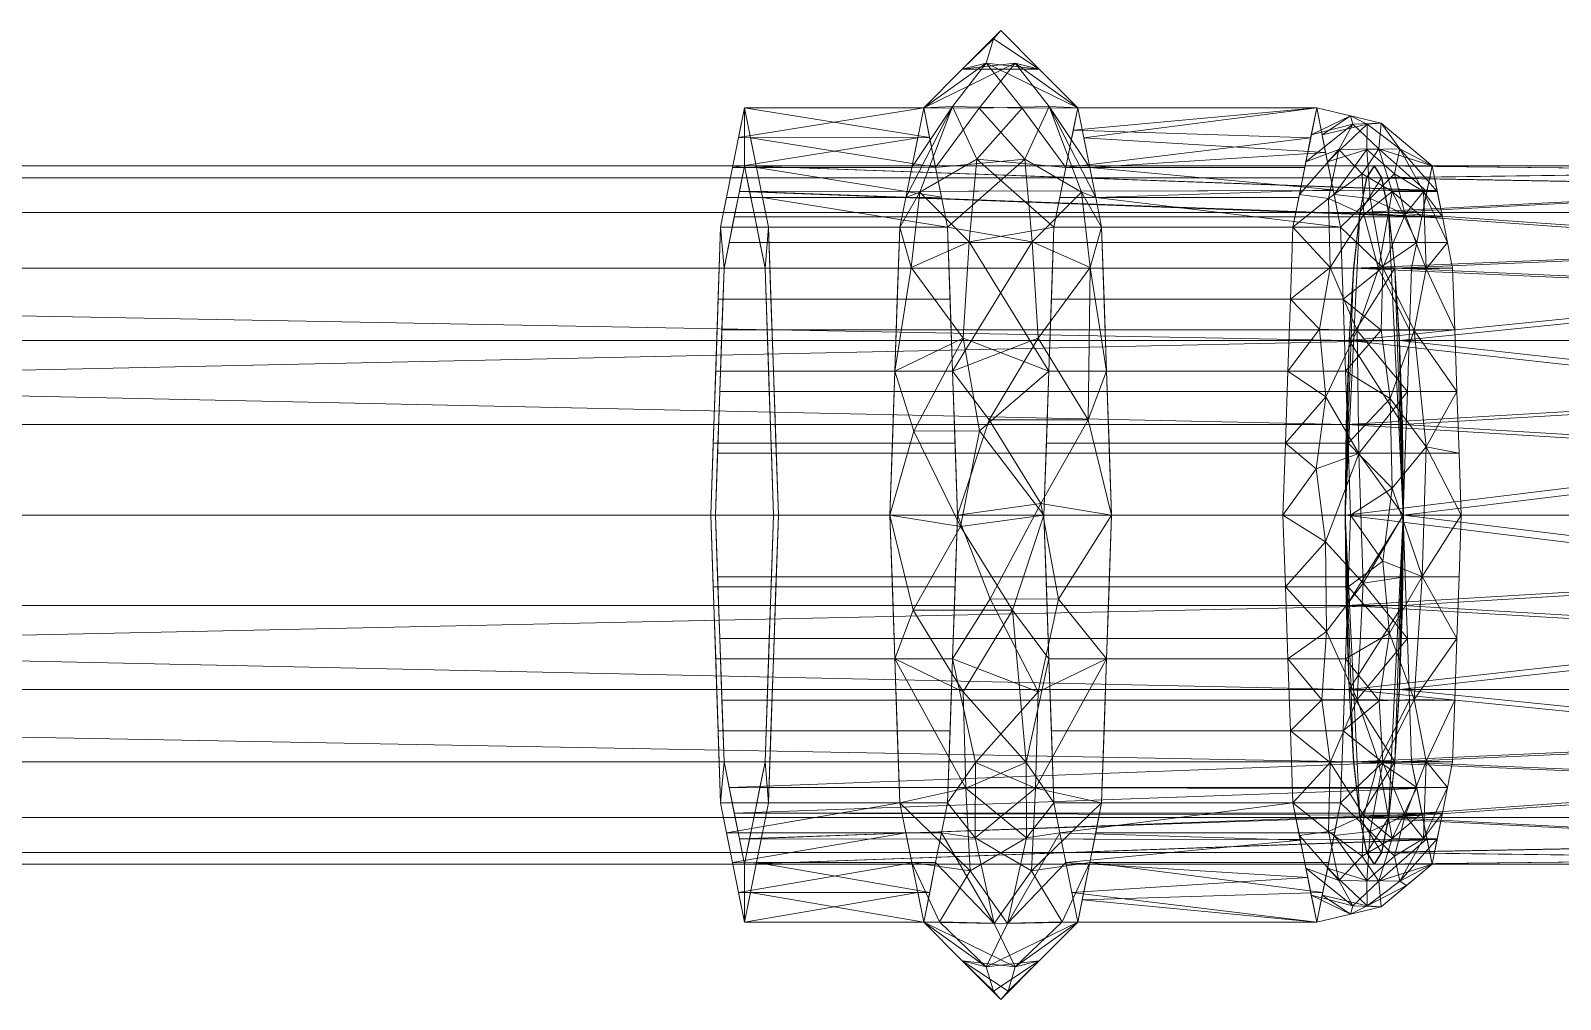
# Model space of a CAD drawing. Header units: inches. Extents: x -3326 to -59, y 8 to 1043.
# Drawn here: x -2520.351 to -2517.471, y 460.161 to 461.985 of the extents above; entities that cross this region are included whole.
import ezdxf

# ---------------------------------------------------------------- set-up
doc = ezdxf.new("R2010")
doc.units = ezdxf.units.IN
doc.header["$MEASUREMENT"] = 0
doc.layers.add('F-SPRN', color=10, linetype='Continuous', lineweight=9)
doc.layers.add('P-PIPE', color=10, linetype='Continuous', lineweight=9)

# ---------------------------------------------------------------- blocks, each defined once
blk = doc.blocks.new('Victaulic-VicPress316-Elbow 90-45deg Style P568_P571 - Standard-1244383-05 - Fourth Level')
at = {"layer": 'P-PIPE'}
blk.add_line((-1.393, 0), (-2.33, 0), dxfattribs=at)
mesh = blk.add_polyface(dxfattribs=at)
corners = [(-2.8905, 0.7665), (-3.036, 0.912), (-3.1815, 0.7665), (-3.1815, 0.542, 0.542), (-3.1815, 0, 0.7665), (-3.1815, -0.542, 0.542), (-3.1815, -0.7665), (-3.036, -0.912), (-2.8905, -0.7665), (-2.8905, -0.542, 0.542), (-2.8905, 0, 0.7665), (-2.8905, 0.542, 0.542), (-3.036, -0.8508, 0.3284), (-3.1815, -0.6542, 0.271), (-3.0423, -0.6699, 0.6186), (-3.036, -0.3329, 0.8491), (-2.8905, -0.6542, 0.271), (-3.036, 0.8508, 0.3284), (-2.8905, 0.6542, 0.271), (-3.0297, 0.6699, 0.6186), (-3.036, 0.3329, 0.8491), (-3.1815, 0.6542, 0.271), (-2.9632, -0.8392), (-3.1087, -0.8392), (-3.036, -0.8966, 0.167), (-3.1143, -0.7661, 0.4512), (-2.9841, -0.7691, 0.4721), (-2.8905, -0.5981, 0.4065), (-2.9354, -0.6078, 0.6247), (-3.0392, -0.5145, 0.753), (-2.8905, -0.271, 0.6542), (-2.9276, -0.4658, 0.7271), (-3.1815, -0.271, 0.6542), (-3.036, -0.0217, 0.9117), (-3.1087, 0.8392), (-2.9632, 0.8392), (-3.036, 0.8966, 0.167), (-2.9577, 0.7661, 0.4512), (-3.0879, 0.7691, 0.4721), (-3.1815, 0.5981, 0.4065), (-3.1366, 0.6078, 0.6247), (-3.0328, 0.5145, 0.753), (-3.1815, 0.271, 0.6542), (-3.1444, 0.4658, 0.7271), (-2.8905, 0.271, 0.6542), (-2.9424, -0.1789, 0.8594), (-3.1296, -0.1789, 0.8594), (-3.1281, 0.1578, 0.8648), (-3.0014, 0.1586, 0.8939)]
mesh.append_faces([[corners[k] for k in face] for face in [(10, 45, 30), (3, 40, 39), (23, 12, 6), (16, 26, 8), (27, 26, 16), (35, 17, 0), (21, 38, 2), (39, 38, 21), (32, 46, 4), (44, 48, 10)]], dxfattribs={"vtx0": -1, "vtx1": -1})
mesh.append_faces([[corners[k] for k in face] for face in [(20, 42, 47), (14, 25, 26), (31, 45, 15), (26, 25, 12), (29, 28, 31), (26, 28, 14), (15, 32, 29), (38, 40, 19), (8, 26, 12), (37, 38, 19), (47, 33, 48), (38, 37, 17), (41, 40, 43), (2, 38, 17), (12, 24, 22), (24, 12, 23), (12, 25, 6), (25, 14, 13), (27, 28, 26), (14, 28, 29), (14, 29, 5), (46, 15, 45), (29, 31, 15), (9, 31, 28), (46, 45, 33), (33, 4, 46), (17, 36, 34), (36, 17, 35), (17, 37, 0), (37, 19, 18), (40, 38, 39), (19, 40, 41), (42, 20, 43), (41, 11, 19), (10, 48, 33), (41, 43, 20), (3, 43, 40), (20, 44, 41), (33, 45, 10), (30, 45, 31), (46, 32, 15), (20, 47, 48), (33, 47, 4), (48, 44, 20)]], dxfattribs={"vtx0": -1, "vtx1": -1, "vtx2": -1})
mesh.append_faces([[corners[k] for k in face] for face in [(24, 7, 22), (29, 32, 5), (14, 5, 13), (25, 13, 6), (37, 18, 0), (41, 44, 11), (24, 23, 7), (31, 9, 30), (47, 42, 4), (36, 35, 1), (43, 3, 42)]], dxfattribs={"vtx0": -1, "vtx2": -1})
mesh.append_faces([[corners[k] for k in face] for face in [(22, 8, 12), (34, 2, 17), (1, 34, 36), (11, 18, 19), (27, 9, 28)]], dxfattribs={"vtx1": -1, "vtx2": -1})
mesh = blk.add_polyface(dxfattribs=at)
corners = [(-2.8905, -0.7665), (-3.036, -0.912), (-3.1815, -0.7665), (-3.1815, -0.542, -0.542), (-3.1815, 0, -0.7665), (-3.1815, 0.542, -0.542), (-3.1815, 0.7665), (-3.036, 0.912), (-2.8905, 0.7665), (-2.8905, 0.542, -0.542), (-2.8905, 0, -0.7665), (-2.8905, -0.542, -0.542), (-3.036, 0.8508, -0.3284), (-3.1815, 0.6542, -0.271), (-3.0423, 0.6699, -0.6186), (-3.036, 0.3329, -0.8491), (-2.8905, 0.6542, -0.271), (-3.036, -0.8508, -0.3284), (-2.8905, -0.6542, -0.271), (-3.0297, -0.6699, -0.6186), (-3.036, -0.3329, -0.8491), (-3.1815, -0.6542, -0.271), (-2.9632, 0.8392), (-3.1087, 0.8392), (-3.1143, 0.7661, -0.4512), (-2.9841, 0.7691, -0.4721), (-2.8905, 0.5981, -0.4065), (-2.9354, 0.6078, -0.6247), (-3.0392, 0.5145, -0.753), (-2.8905, 0.271, -0.6542), (-2.9276, 0.4658, -0.7271), (-3.1815, 0.271, -0.6542), (-3.036, 0.0217, -0.9117), (-3.1087, -0.8392), (-2.9632, -0.8392), (-3.036, -0.8966, -0.167), (-2.9577, -0.7661, -0.4512), (-3.0879, -0.7691, -0.4721), (-3.1815, -0.5981, -0.4065), (-3.1366, -0.6078, -0.6247), (-3.0328, -0.5145, -0.753), (-3.1815, -0.271, -0.6542), (-3.1444, -0.4658, -0.7271), (-2.8905, -0.271, -0.6542), (-2.9424, 0.1789, -0.8594), (-3.1296, 0.1789, -0.8594), (-3.1281, -0.1578, -0.8648), (-3.0014, -0.1586, -0.8939)]
mesh.append_faces([[corners[k] for k in face] for face in [(10, 44, 29), (1, 35, 34), (23, 12, 6), (16, 25, 8), (26, 25, 16), (21, 37, 2), (38, 37, 21), (31, 45, 4), (43, 47, 10)]], dxfattribs={"vtx0": -1, "vtx1": -1})
mesh.append_faces([[corners[k] for k in face] for face in [(47, 32, 10), (13, 24, 14), (30, 44, 15), (25, 24, 12), (25, 27, 14), (15, 31, 28), (20, 42, 41), (18, 36, 19), (8, 25, 12), (46, 32, 47), (37, 39, 19), (28, 27, 30), (37, 36, 17), (40, 39, 42), (14, 24, 25), (2, 37, 17), (12, 23, 22), (12, 24, 6), (26, 27, 25), (14, 27, 28), (14, 28, 5), (45, 15, 44), (28, 30, 15), (9, 30, 27), (45, 44, 32), (32, 4, 45), (17, 34, 35), (35, 33, 17), (19, 36, 37), (17, 36, 0), (38, 39, 37), (19, 39, 40), (19, 40, 11), (20, 41, 46), (40, 42, 20), (3, 42, 39), (20, 43, 40), (32, 44, 10), (29, 44, 30), (45, 31, 15), (20, 46, 47), (32, 46, 4), (47, 43, 20)]], dxfattribs={"vtx0": -1, "vtx1": -1, "vtx2": -1})
mesh.append_faces([[corners[k] for k in face] for face in [(36, 18, 0), (24, 13, 6), (28, 31, 5), (19, 11, 18), (14, 5, 13), (40, 43, 11), (30, 9, 29), (46, 41, 4), (42, 3, 41)]], dxfattribs={"vtx0": -1, "vtx2": -1})
mesh.append_faces([[corners[k] for k in face] for face in [(22, 8, 12), (33, 2, 17), (26, 9, 27), (0, 34, 17), (1, 33, 35), (38, 3, 39)]], dxfattribs={"vtx1": -1, "vtx2": -1})
mesh.append_faces([[corners[k] for k in face] for face in [(23, 7, 22)]], dxfattribs={"vtx2": -1})
mesh = blk.add_polyface(dxfattribs=at)
corners = [(-3.1815, 0.7665), (-3.52, 0.7665), (-3.52, 0.542, 0.542), (-3.52, 0, 0.7665), (-3.52, -0.542, 0.542), (-3.52, -0.7665), (-3.1815, -0.7665), (-3.1815, -0.542, 0.542), (-3.1815, 0, 0.7665), (-3.1815, 0.542, 0.542), (-3.1815, -0.6548, 0.2698), (-3.52, -0.6542, 0.271), (-3.52, -0.5981, 0.4065), (-3.1815, -0.271, 0.6542), (-3.52, -0.271, 0.6542), (-3.52, -0.1355, 0.7104), (-3.1815, 0.6542, 0.271), (-3.52, 0.6542, 0.271), (-3.52, 0.7106, 0.1349), (-3.52, 0.271, 0.6542), (-3.1815, 0.271, 0.6542), (-3.1815, 0.1355, 0.7104), (-3.52, -0.7104, 0.1355), (-3.1815, -0.7106, 0.1349), (-3.1815, -0.5984, 0.4059), (-3.1815, -0.4065, 0.5981), (-3.52, -0.4065, 0.5981), (-3.1815, -0.1355, 0.7104), (-3.1815, 0.5981, 0.4065), (-3.52, 0.5981, 0.4065), (-3.1815, 0.7104, 0.1355), (-3.52, 0.4065, 0.5981), (-3.1815, 0.4065, 0.5981), (-3.52, 0.1355, 0.7104)]
mesh.append_faces([[corners[k] for k in face] for face in [(7, 4, 12), (15, 27, 8, 3), (11, 10, 24), (25, 26, 4, 7), (21, 33, 3, 8), (16, 17, 29, 28), (28, 29, 2, 9), (31, 32, 9, 2), (14, 13, 27, 15), (17, 16, 30), (13, 14, 26, 25), (19, 20, 32, 31), (20, 19, 33, 21), (23, 22, 5)]], dxfattribs={"vtx0": -1, "vtx2": -1})
mesh.append_faces([[corners[k] for k in face] for face in [(6, 23, 5)]], dxfattribs={"vtx1": -1})
mesh.append_faces([[corners[k] for k in face] for face in [(23, 10, 22), (24, 7, 12), (30, 0, 18), (11, 22, 10), (12, 11, 24), (18, 17, 30)]], dxfattribs={"vtx1": -1, "vtx2": -1})
mesh.append_faces([[corners[k] for k in face] for face in [(0, 1, 18)]], dxfattribs={"vtx2": -1})
mesh = blk.add_polyface(dxfattribs=at)
corners = [(-3.1815, -0.7665), (-3.52, -0.7665), (-3.52, -0.542, -0.542), (-3.52, 0, -0.7665), (-3.52, 0.542, -0.542), (-3.52, 0.7665), (-3.1815, 0.7665), (-3.1815, 0.542, -0.542), (-3.1815, 0, -0.7665), (-3.1815, -0.542, -0.542), (-3.1815, 0.6548, -0.2698), (-3.52, 0.6542, -0.271), (-3.52, 0.5981, -0.4065), (-3.1815, 0.271, -0.6542), (-3.52, 0.271, -0.6542), (-3.52, 0.1355, -0.7104), (-3.1815, -0.6542, -0.271), (-3.52, -0.6542, -0.271), (-3.52, -0.7106, -0.1349), (-3.52, -0.271, -0.6542), (-3.1815, -0.271, -0.6542), (-3.1815, -0.1355, -0.7104), (-3.52, 0.7104, -0.1355), (-3.1815, 0.7106, -0.1349), (-3.1815, 0.5984, -0.4059), (-3.1815, 0.4065, -0.5981), (-3.52, 0.4065, -0.5981), (-3.1815, 0.1355, -0.7104), (-3.1815, -0.5981, -0.4065), (-3.52, -0.5981, -0.4065), (-3.1815, -0.7104, -0.1355), (-3.52, -0.4065, -0.5981), (-3.1815, -0.4065, -0.5981), (-3.52, -0.1355, -0.7104)]
mesh.append_faces([[corners[k] for k in face] for face in [(7, 4, 12), (11, 10, 24), (8, 3, 15, 27), (13, 14, 26, 25), (25, 26, 4, 7), (21, 33, 3, 8), (28, 29, 2, 9), (16, 17, 29, 28), (31, 32, 9, 2), (17, 16, 30), (14, 13, 27, 15), (19, 20, 32, 31), (20, 19, 33, 21), (23, 22, 5)]], dxfattribs={"vtx0": -1, "vtx2": -1})
mesh.append_faces([[corners[k] for k in face] for face in [(6, 23, 5)]], dxfattribs={"vtx1": -1})
mesh.append_faces([[corners[k] for k in face] for face in [(23, 10, 22), (30, 0, 18), (24, 7, 12), (11, 22, 10), (12, 11, 24), (18, 17, 30)]], dxfattribs={"vtx1": -1, "vtx2": -1})
mesh.append_faces([[corners[k] for k in face] for face in [(0, 1, 18)]], dxfattribs={"vtx2": -1})
mesh = blk.add_polyface(dxfattribs=at)
corners = [(-3.52, 0.7665), (-3.52, 0.6575), (-3.52, 0.4649, 0.4649), (-3.52, 0, 0.6575), (-3.52, -0.4649, 0.4649), (-3.52, -0.6575), (-3.52, -0.7665), (-3.52, -0.542, 0.542), (-3.52, 0, 0.7665), (-3.52, 0.542, 0.542)]
mesh.append_faces([[corners[k] for k in face] for face in [(4, 7, 8, 3)]], dxfattribs={"vtx0": -1, "vtx2": -1})
mesh.append_faces([[corners[k] for k in face] for face in [(8, 9, 2, 3)]], dxfattribs={"vtx1": -1, "vtx3": -1})
mesh.append_faces([[corners[k] for k in face] for face in [(5, 6, 7, 4)]], dxfattribs={"vtx2": -1})
mesh.append_faces([[corners[k] for k in face] for face in [(9, 0, 1, 2)]], dxfattribs={"vtx3": -1})
mesh = blk.add_polyface(dxfattribs=at)
corners = [(-3.52, -0.7665), (-3.52, -0.6575), (-3.52, -0.4649, -0.4649), (-3.52, 0, -0.6575), (-3.52, 0.4649, -0.4649), (-3.52, 0.6575), (-3.52, 0.7665), (-3.52, 0.542, -0.542), (-3.52, 0, -0.7665), (-3.52, -0.542, -0.542)]
mesh.append_faces([[corners[k] for k in face] for face in [(8, 3, 4, 7)]], dxfattribs={"vtx0": -1, "vtx2": -1})
mesh.append_faces([[corners[k] for k in face] for face in [(1, 2, 9, 0)]], dxfattribs={"vtx1": -1})
mesh.append_faces([[corners[k] for k in face] for face in [(8, 9, 2, 3)]], dxfattribs={"vtx1": -1, "vtx3": -1})
mesh.append_faces([[corners[k] for k in face] for face in [(5, 6, 7, 4)]], dxfattribs={"vtx2": -1})
mesh = blk.add_polyface(dxfattribs=at)
corners = [(-2.439, 0.7665), (-2.8905, 0.7665), (-2.8905, 0.542, 0.542), (-2.8905, 0, 0.7665), (-2.8905, -0.542, 0.542), (-2.8905, -0.7665), (-2.439, -0.7665), (-2.439, -0.542, 0.542), (-2.439, 0, 0.7665), (-2.439, 0.542, 0.542), (-2.439, -0.6827, 0.2023), (-2.8905, -0.6542, 0.271), (-2.8905, -0.5981, 0.4065), (-2.439, -0.271, 0.6542), (-2.8905, -0.271, 0.6542), (-2.8905, -0.1355, 0.7104), (-2.439, 0.6542, 0.271), (-2.8905, 0.6542, 0.271), (-2.8905, 0.7246, 0.1011), (-2.8905, 0.271, 0.6542), (-2.439, 0.271, 0.6542), (-2.439, 0.1355, 0.7104), (-2.8905, -0.7104, 0.1355), (-2.439, -0.6124, 0.3721), (-2.8905, -0.4065, 0.5981), (-2.439, -0.4065, 0.5981), (-2.439, -0.1355, 0.7104), (-2.439, 0.5981, 0.4065), (-2.8905, 0.5981, 0.4065), (-2.439, 0.7104, 0.1355), (-2.8905, 0.4065, 0.5981), (-2.439, 0.4065, 0.5981), (-2.8905, 0.1355, 0.7104)]
mesh.append_faces([[corners[k] for k in face] for face in [(18, 0, 1)]], dxfattribs={"vtx0": -1})
mesh.append_faces([[corners[k] for k in face] for face in [(23, 11, 10), (12, 7, 4), (10, 22, 6), (11, 23, 12), (29, 17, 16), (17, 29, 18)]], dxfattribs={"vtx0": -1, "vtx1": -1})
mesh.append_faces([[corners[k] for k in face] for face in [(8, 3, 15, 26), (24, 25, 13, 14), (21, 32, 3, 8), (14, 13, 26, 15), (27, 28, 2, 9), (30, 31, 9, 2), (4, 7, 25, 24), (16, 17, 28, 27), (19, 20, 31, 30), (20, 19, 32, 21), (10, 11, 22)]], dxfattribs={"vtx0": -1, "vtx2": -1})
mesh.append_faces([[corners[k] for k in face] for face in [(5, 6, 22)]], dxfattribs={"vtx1": -1})
mesh.append_faces([[corners[k] for k in face] for face in [(23, 7, 12), (29, 0, 18)]], dxfattribs={"vtx1": -1, "vtx2": -1})
mesh = blk.add_polyface(dxfattribs=at)
corners = [(-2.439, -0.7665), (-2.8905, -0.7665), (-2.8905, -0.542, -0.542), (-2.8905, 0, -0.7665), (-2.8905, 0.542, -0.542), (-2.8905, 0.7665), (-2.439, 0.7665), (-2.439, 0.542, -0.542), (-2.439, 0, -0.7665), (-2.439, -0.542, -0.542), (-2.439, 0.6827, -0.2023), (-2.8905, 0.6542, -0.271), (-2.8905, 0.5981, -0.4065), (-2.439, 0.271, -0.6542), (-2.8905, 0.271, -0.6542), (-2.8905, 0.1355, -0.7104), (-2.439, -0.6542, -0.271), (-2.8905, -0.6542, -0.271), (-2.8905, -0.7246, -0.1011), (-2.8905, -0.271, -0.6542), (-2.439, -0.271, -0.6542), (-2.439, -0.1355, -0.7104), (-2.8905, 0.7104, -0.1355), (-2.439, 0.6124, -0.3721), (-2.8905, 0.4065, -0.5981), (-2.439, 0.4065, -0.5981), (-2.439, 0.1355, -0.7104), (-2.439, -0.5981, -0.4065), (-2.8905, -0.5981, -0.4065), (-2.439, -0.7104, -0.1355), (-2.8905, -0.4065, -0.5981), (-2.439, -0.4065, -0.5981), (-2.8905, -0.1355, -0.7104)]
mesh.append_faces([[corners[k] for k in face] for face in [(18, 0, 1)]], dxfattribs={"vtx0": -1})
mesh.append_faces([[corners[k] for k in face] for face in [(23, 11, 10), (12, 7, 4), (10, 22, 6), (29, 17, 16), (17, 29, 18), (11, 23, 12)]], dxfattribs={"vtx0": -1, "vtx1": -1})
mesh.append_faces([[corners[k] for k in face] for face in [(8, 3, 15, 26), (4, 7, 25, 24), (24, 25, 13, 14), (21, 32, 3, 8), (27, 28, 2, 9), (16, 17, 28, 27), (30, 31, 9, 2), (14, 13, 26, 15), (19, 20, 31, 30), (20, 19, 32, 21), (10, 11, 22)]], dxfattribs={"vtx0": -1, "vtx2": -1})
mesh.append_faces([[corners[k] for k in face] for face in [(5, 6, 22)]], dxfattribs={"vtx1": -1})
mesh.append_faces([[corners[k] for k in face] for face in [(23, 7, 12), (29, 0, 18)]], dxfattribs={"vtx1": -1, "vtx2": -1})
mesh = blk.add_polyface(dxfattribs=at)
corners = [(-2.221, 0.6575), (-2.3171, 0.7377), (-2.439, 0.7665), (-2.439, 0.542, 0.542), (-2.439, 0, 0.7665), (-2.439, -0.542, 0.542), (-2.439, -0.7665), (-2.3171, -0.7377), (-2.221, -0.6575), (-2.221, -0.4649, 0.4649), (-2.221, 0, 0.6575), (-2.221, 0.4649, 0.4649), (-2.439, -0.6649, 0.2453), (-2.439, 0.6649, 0.2453), (-2.221, -0.5612, 0.2325), (-2.3109, -0.5655, 0.4687), (-2.439, -0.271, 0.6542), (-2.3086, -0.3473, 0.6458), (-2.221, 0.5612, 0.2325), (-2.3109, 0.5655, 0.4687), (-2.439, 0.271, 0.6542), (-2.3086, 0.3473, 0.6458), (-2.3021, -0.6896, 0.2383), (-2.3021, 0.6896, 0.2383), (-2.221, -0.2325, 0.5612), (-2.2917, -0.1283, 0.7118), (-2.2997, 0.1159, 0.7189), (-2.221, 0.2325, 0.5612), (-2.3755, -0.7515), (-2.439, -0.7157, 0.1227), (-2.3573, -0.7356, 0.1654), (-2.3706, -0.6883, 0.317), (-2.439, -0.6034, 0.3937), (-2.3776, -0.5958, 0.471), (-2.3637, -0.466, 0.5952), (-2.3225, -0.6423, 0.3682), (-2.2669, -0.609, 0.3557), (-2.221, -0.5131, 0.3487), (-2.439, -0.4065, 0.5981), (-2.439, 0.7157, 0.1227), (-2.3755, 0.7515), (-2.3573, 0.7356, 0.1654), (-2.3706, 0.6883, 0.317), (-2.439, 0.6034, 0.3937), (-2.3776, 0.5958, 0.471), (-2.3637, 0.466, 0.5952), (-2.3225, 0.6423, 0.3682), (-2.2669, 0.609, 0.3557), (-2.221, 0.5131, 0.3487), (-2.439, 0.4065, 0.5981), (-2.2772, -0.4636, 0.542), (-2.221, -0.3487, 0.5131), (-2.2772, 0.4636, 0.542), (-2.221, 0.3487, 0.5131), (-2.221, -0.6094, 0.1162), (-2.221, 0.6094, 0.1162), (-2.221, -0.1162, 0.6094), (-2.3604, -0.2192, 0.7224), (-2.3595, -0.0503, 0.753), (-2.439, 0.1355, 0.7104), (-2.3618, 0.2226, 0.7218), (-2.439, -0.1355, 0.7104), (-2.377, 0.087, 0.7544), (-2.3773, 0.3499, 0.674), (-2.221, 0.1162, 0.6094), (-2.3732, -0.3481, 0.6738)]
mesh.append_faces([[corners[k] for k in face] for face in [(55, 47, 18), (7, 30, 28), (29, 30, 12), (3, 44, 43), (48, 52, 11), (24, 17, 51), (14, 36, 54), (56, 25, 24), (59, 60, 20), (20, 63, 49)]], dxfattribs={"vtx0": -1, "vtx1": -1})
mesh.append_faces([[corners[k] for k in face] for face in [(22, 54, 36), (22, 31, 30), (57, 65, 17), (15, 36, 50), (33, 15, 34), (44, 3, 45), (44, 46, 42), (48, 47, 52), (45, 49, 63), (33, 32, 31), (17, 24, 25), (31, 12, 30), (19, 52, 47), (26, 62, 58), (58, 61, 57), (21, 53, 52), (25, 10, 26), (36, 35, 22), (47, 46, 19), (13, 42, 41), (17, 25, 57), (50, 51, 17), (57, 25, 58), (34, 65, 38), (7, 22, 30), (30, 29, 28), (31, 22, 35), (5, 33, 34), (35, 15, 33), (17, 34, 50), (31, 35, 33), (15, 35, 36), (36, 37, 50), (41, 23, 1), (42, 23, 41), (41, 40, 39), (42, 46, 23), (43, 44, 42), (19, 44, 45), (19, 45, 52), (63, 60, 21), (23, 47, 55), (19, 46, 44), (46, 47, 23), (15, 50, 34), (21, 52, 45), (34, 17, 65), (58, 25, 26), (62, 60, 59), (20, 60, 63), (60, 26, 21), (60, 62, 26), (58, 62, 4), (45, 63, 21), (21, 26, 27), (65, 57, 16)]], dxfattribs={"vtx0": -1, "vtx1": -1, "vtx2": -1})
mesh.append_faces([[corners[k] for k in face] for face in [(41, 1, 40), (62, 59, 4), (33, 5, 32), (36, 14, 37), (42, 13, 43), (45, 3, 49), (21, 27, 53), (50, 9, 51), (22, 8, 54), (58, 4, 61), (26, 10, 64)]], dxfattribs={"vtx0": -1, "vtx2": -1})
mesh.append_faces([[corners[k] for k in face] for face in [(7, 8, 22), (37, 9, 50), (56, 10, 25), (0, 1, 23), (64, 27, 26), (32, 12, 31), (38, 5, 34), (39, 13, 41), (55, 0, 23), (16, 38, 65), (48, 18, 47), (53, 11, 52), (61, 16, 57)]], dxfattribs={"vtx1": -1, "vtx2": -1})
mesh.append_faces([[corners[k] for k in face] for face in [(40, 2, 39), (29, 6, 28)]], dxfattribs={"vtx2": -1})
mesh = blk.add_polyface(dxfattribs=at)
corners = [(-2.221, -0.6575), (-2.3171, -0.7377), (-2.439, -0.7665), (-2.439, -0.542, -0.542), (-2.439, 0, -0.7665), (-2.439, 0.542, -0.542), (-2.439, 0.7665), (-2.3171, 0.7377), (-2.221, 0.6575), (-2.221, 0.4649, -0.4649), (-2.221, 0, -0.6575), (-2.221, -0.4649, -0.4649), (-2.439, 0.6649, -0.2453), (-2.439, -0.6649, -0.2453), (-2.221, 0.5612, -0.2325), (-2.3109, 0.5655, -0.4687), (-2.439, 0.271, -0.6542), (-2.3086, 0.3473, -0.6458), (-2.221, -0.5612, -0.2325), (-2.3109, -0.5655, -0.4687), (-2.439, -0.271, -0.6542), (-2.3086, -0.3473, -0.6458), (-2.3021, 0.6896, -0.2383), (-2.3021, -0.6896, -0.2383), (-2.221, 0.2325, -0.5612), (-2.2917, 0.1283, -0.7118), (-2.2997, -0.1159, -0.7189), (-2.221, -0.2325, -0.5612), (-2.3755, 0.7515), (-2.439, 0.7157, -0.1227), (-2.3573, 0.7356, -0.1654), (-2.3706, 0.6883, -0.317), (-2.439, 0.6034, -0.3937), (-2.3776, 0.5958, -0.471), (-2.3637, 0.466, -0.5952), (-2.3225, 0.6423, -0.3682), (-2.2669, 0.609, -0.3557), (-2.221, 0.5131, -0.3487), (-2.439, 0.4065, -0.5981), (-2.439, -0.7157, -0.1227), (-2.3755, -0.7515), (-2.3573, -0.7356, -0.1654), (-2.3706, -0.6883, -0.317), (-2.439, -0.6034, -0.3937), (-2.3776, -0.5958, -0.471), (-2.3637, -0.466, -0.5952), (-2.3225, -0.6423, -0.3682), (-2.2669, -0.609, -0.3557), (-2.221, -0.5131, -0.3487), (-2.439, -0.4065, -0.5981), (-2.2772, 0.4636, -0.542), (-2.221, 0.3487, -0.5131), (-2.2772, -0.4636, -0.542), (-2.221, -0.3487, -0.5131), (-2.221, 0.6094, -0.1162), (-2.2691, -0.6976), (-2.221, -0.6094, -0.1162), (-2.221, 0.1162, -0.6094), (-2.3604, 0.2192, -0.7224), (-2.3595, 0.0503, -0.753), (-2.439, -0.1355, -0.7104), (-2.3618, -0.2226, -0.7218), (-2.439, 0.1355, -0.7104), (-2.377, -0.087, -0.7544), (-2.3773, -0.3499, -0.674), (-2.221, -0.1162, -0.6094), (-2.3732, 0.3481, -0.6738)]
mesh.append_faces([[corners[k] for k in face] for face in [(1, 41, 55), (7, 30, 28), (29, 30, 12), (55, 23, 0), (3, 44, 43), (48, 52, 11), (24, 17, 51), (14, 36, 54), (56, 47, 18), (57, 25, 24), (60, 61, 20), (20, 64, 49)]], dxfattribs={"vtx0": -1, "vtx1": -1})
mesh.append_faces([[corners[k] for k in face] for face in [(15, 36, 50), (22, 31, 30), (58, 66, 17), (17, 24, 25), (59, 62, 58), (33, 15, 34), (31, 12, 30), (22, 54, 36), (45, 49, 64), (45, 44, 3), (33, 32, 31), (48, 47, 52), (44, 46, 42), (19, 52, 47), (26, 63, 59), (56, 23, 47), (21, 53, 52), (25, 10, 26), (36, 35, 22), (47, 46, 19), (13, 42, 41), (17, 25, 58), (50, 51, 17), (58, 25, 59), (34, 66, 38), (7, 22, 30), (30, 29, 28), (31, 22, 35), (5, 33, 34), (35, 15, 33), (17, 34, 50), (31, 35, 33), (15, 35, 36), (36, 37, 50), (23, 55, 41), (42, 23, 41), (41, 40, 39), (42, 46, 23), (43, 44, 42), (19, 44, 45), (19, 45, 52), (64, 61, 21), (19, 46, 44), (46, 47, 23), (15, 50, 34), (21, 52, 45), (34, 17, 66), (59, 25, 26), (63, 61, 60), (20, 61, 64), (61, 26, 21), (61, 63, 26), (59, 63, 4), (45, 64, 21), (21, 26, 27), (66, 58, 16)]], dxfattribs={"vtx0": -1, "vtx1": -1, "vtx2": -1})
mesh.append_faces([[corners[k] for k in face] for face in [(50, 37, 9), (41, 1, 40), (63, 60, 4), (33, 5, 32), (36, 14, 37), (42, 13, 43), (45, 3, 49), (21, 27, 53), (50, 9, 51), (22, 8, 54), (59, 4, 62), (26, 10, 65)]], dxfattribs={"vtx0": -1, "vtx2": -1})
mesh.append_faces([[corners[k] for k in face] for face in [(7, 8, 22), (57, 10, 25), (65, 27, 26), (32, 12, 31), (38, 5, 34), (39, 13, 41), (16, 38, 66), (56, 0, 23), (48, 18, 47), (53, 11, 52), (62, 16, 58)]], dxfattribs={"vtx1": -1, "vtx2": -1})
mesh.append_faces([[corners[k] for k in face] for face in [(40, 2, 39), (29, 6, 28)]], dxfattribs={"vtx2": -1})
mesh = blk.add_polyface(dxfattribs=at)
corners = [(-3.52, 0.6575), (-2.221, 0.6575), (-2.221, 0.4649, 0.4649), (-2.221, 0, 0.6575), (-2.221, -0.4649, 0.4649), (-2.221, -0.6575), (-3.52, -0.6575), (-3.52, -0.4649, 0.4649), (-3.52, 0, 0.6575), (-3.52, 0.4649, 0.4649), (-3.52, -0.2325, 0.5612), (-2.221, -0.2325, 0.5612), (-2.221, -0.3487, 0.5131), (-2.221, -0.565, 0.2234), (-3.52, -0.5612, 0.2325), (-3.52, -0.5131, 0.3487), (-3.52, 0.5612, 0.2325), (-2.221, 0.5612, 0.2325), (-2.221, 0.5131, 0.3487), (-3.52, 0.2325, 0.5612), (-2.221, 0.2325, 0.5612), (-2.221, 0.1162, 0.6094), (-3.52, -0.1162, 0.6094), (-2.221, -0.1162, 0.6094), (-3.52, -0.3487, 0.5131), (-2.221, -0.6112, 0.1117), (-3.52, -0.6094, 0.1162), (-2.221, -0.5149, 0.3442), (-2.221, 0.6112, 0.1117), (-3.52, 0.6094, 0.1162), (-3.52, 0.5131, 0.3487), (-2.221, 0.3487, 0.5131), (-3.52, 0.3487, 0.5131), (-3.52, 0.1162, 0.6094)]
mesh.append_faces([[corners[k] for k in face] for face in [(13, 14, 27), (7, 4, 15), (17, 29, 28)]], dxfattribs={"vtx0": -1, "vtx1": -1})
mesh.append_faces([[corners[k] for k in face] for face in [(21, 33, 19, 20), (25, 6, 26), (11, 10, 22, 23), (30, 18, 2, 9), (17, 16, 29), (3, 8, 33, 21), (8, 3, 23, 22), (20, 19, 32, 31), (18, 30, 16, 17), (13, 26, 14), (31, 32, 9, 2), (26, 13, 25), (15, 4, 27)]], dxfattribs={"vtx0": -1, "vtx2": -1})
mesh.append_faces([[corners[k] for k in face] for face in [(29, 0, 28), (14, 15, 27)]], dxfattribs={"vtx1": -1, "vtx2": -1})
mesh.append_faces([[corners[k] for k in face] for face in [(12, 4, 7, 24), (24, 10, 11, 12)]], dxfattribs={"vtx1": -1, "vtx3": -1})
mesh.append_faces([[corners[k] for k in face] for face in [(25, 5, 6), (0, 1, 28)]], dxfattribs={"vtx2": -1})
mesh = blk.add_polyface(dxfattribs=at)
corners = [(-3.52, -0.6575), (-2.221, -0.6575), (-2.221, -0.4649, -0.4649), (-2.221, 0, -0.6575), (-2.221, 0.4649, -0.4649), (-2.221, 0.6575), (-3.52, 0.6575), (-3.52, 0.4649, -0.4649), (-3.52, 0, -0.6575), (-3.52, -0.4649, -0.4649), (-3.52, 0.5612, -0.2325), (-2.221, 0.5612, -0.2325), (-2.221, 0.6112, -0.1117), (-2.221, 0.2325, -0.5612), (-3.52, 0.2325, -0.5612), (-3.52, 0.1162, -0.6094), (-3.52, -0.5612, -0.2325), (-2.221, -0.5612, -0.2325), (-2.221, -0.5131, -0.3487), (-3.52, -0.2325, -0.5612), (-2.221, -0.2325, -0.5612), (-2.221, -0.1162, -0.6094), (-3.52, 0.5131, -0.3487), (-2.221, 0.5131, -0.3487), (-3.52, 0.6094, -0.1162), (-3.52, 0.3487, -0.5131), (-2.221, 0.3487, -0.5131), (-2.221, 0.1162, -0.6094), (-2.221, -0.6112, -0.1117), (-3.52, -0.6094, -0.1162), (-3.52, -0.5131, -0.3487), (-2.221, -0.3487, -0.5131), (-3.52, -0.3487, -0.5131), (-3.52, -0.1162, -0.6094)]
mesh.append_faces([[corners[k] for k in face] for face in [(17, 29, 28)]], dxfattribs={"vtx0": -1, "vtx1": -1})
mesh.append_faces([[corners[k] for k in face] for face in [(30, 18, 2, 9), (7, 4, 23, 22), (8, 3, 27, 15), (14, 13, 26, 25), (11, 10, 22, 23), (25, 26, 4, 7), (21, 33, 19, 20), (17, 16, 29), (3, 8, 33, 21), (15, 27, 13, 14), (12, 6, 24), (18, 30, 16, 17), (20, 19, 32, 31), (31, 32, 9, 2), (24, 11, 12)]], dxfattribs={"vtx0": -1, "vtx2": -1})
mesh.append_faces([[corners[k] for k in face] for face in [(24, 10, 11), (29, 0, 28)]], dxfattribs={"vtx1": -1, "vtx2": -1})
mesh.append_faces([[corners[k] for k in face] for face in [(12, 5, 6), (0, 1, 28)]], dxfattribs={"vtx2": -1})
mesh = blk.add_polyface(dxfattribs=at)
corners = [(-2.33, 0, 0.6575), (-2.33, 0.1702, 0.6351), (-2.33, 0.3287, 0.5694), (-2.33, 0.4649, 0.4649), (-2.33, 0.5694, 0.3287), (-2.33, 0.6351, 0.1702), (-2.33, 0.6575), (-2.33, 0.6351, -0.1702), (-2.33, 0.5694, -0.3287), (-2.33, 0.4649, -0.4649), (-2.33, 0.3287, -0.5694), (-2.33, 0.1702, -0.6351), (-2.33, 0, -0.6575), (-2.33, -0.1702, -0.6351), (-2.33, -0.3287, -0.5694), (-2.33, -0.4649, -0.4649), (-2.33, -0.5694, -0.3287), (-2.33, -0.6351, -0.1702), (-2.33, -0.6575), (-2.33, -0.6351, 0.1702), (-2.33, -0.5694, 0.3287), (-2.33, -0.4649, 0.4649), (-2.33, -0.3287, 0.5694), (-2.33, -0.1702, 0.6351)]
mesh.append_faces([[corners[k] for k in face] for face in [(7, 5, 6)]], dxfattribs={"vtx0": -1})
mesh.append_faces([[corners[k] for k in face] for face in [(2, 11, 1), (0, 12, 23)]], dxfattribs={"vtx0": -1, "vtx1": -1})
mesh.append_faces([[corners[k] for k in face] for face in [(23, 12, 13, 22), (20, 15, 16, 19), (5, 7, 8, 4)]], dxfattribs={"vtx0": -1, "vtx2": -1})
mesh.append_faces([[corners[k] for k in face] for face in [(15, 20, 21, 22)]], dxfattribs={"vtx0": -1, "vtx3": -1})
mesh.append_faces([[corners[k] for k in face] for face in [(10, 11, 2, 9), (14, 15, 22, 13), (2, 3, 9)]], dxfattribs={"vtx1": -1, "vtx2": -1})
mesh.append_faces([[corners[k] for k in face] for face in [(11, 12, 0, 1), (8, 9, 3, 4)]], dxfattribs={"vtx1": -1, "vtx3": -1})
mesh.append_faces([[corners[k] for k in face] for face in [(17, 18, 19, 16)]], dxfattribs={"vtx2": -1})
mesh = blk.add_polyface(dxfattribs=at)
corners = [(-2.33, 0, 0.6575), (-1.393, 0, 0.6575), (-1.393, 0.1142, 0.6475), (-1.393, 0.2249, 0.6178), (-1.393, 0.3288, 0.5694), (-1.393, 0.4226, 0.5037), (-1.393, 0.5037, 0.4226), (-1.393, 0.5694, 0.3287), (-1.393, 0.6179, 0.2249), (-1.393, 0.6475, 0.1142), (-1.393, 0.6575), (-2.33, 0.6575), (-2.33, 0.6351, 0.1702), (-2.33, 0.5694, 0.3287), (-2.33, 0.4649, 0.4649), (-2.33, 0.3287, 0.5694), (-2.33, 0.1702, 0.6351)]
mesh.append_faces([[corners[k] for k in face] for face in [(2, 0, 1)]], dxfattribs={"vtx0": -1})
mesh.append_faces([[corners[k] for k in face] for face in [(3, 15, 16), (15, 4, 5), (16, 2, 3), (15, 3, 4), (6, 13, 14), (9, 11, 12), (8, 12, 13), (13, 6, 7)]], dxfattribs={"vtx0": -1, "vtx2": -1})
mesh.append_faces([[corners[k] for k in face] for face in [(16, 0, 2), (14, 15, 5), (7, 8, 13), (8, 9, 12), (5, 6, 14)]], dxfattribs={"vtx1": -1, "vtx2": -1})
mesh.append_faces([[corners[k] for k in face] for face in [(9, 10, 11)]], dxfattribs={"vtx2": -1})
mesh = blk.add_polyface(dxfattribs=at)
corners = [(-2.33, 0.6575), (-1.393, 0.6575), (-1.393, 0.6475, -0.1142), (-1.393, 0.6178, -0.2249), (-1.393, 0.5694, -0.3288), (-1.393, 0.5037, -0.4226), (-1.393, 0.4226, -0.5037), (-1.393, 0.3287, -0.5694), (-1.393, 0.2249, -0.6179), (-1.393, 0.1142, -0.6475), (-1.393, 0, -0.6575), (-2.33, 0, -0.6575), (-2.33, 0.1702, -0.6351), (-2.33, 0.3287, -0.5694), (-2.33, 0.4649, -0.4649), (-2.33, 0.5694, -0.3287), (-2.33, 0.6351, -0.1702)]
mesh.append_faces([[corners[k] for k in face] for face in [(2, 0, 1)]], dxfattribs={"vtx0": -1})
mesh.append_faces([[corners[k] for k in face] for face in [(7, 13, 6)]], dxfattribs={"vtx0": -1, "vtx1": -1})
mesh.append_faces([[corners[k] for k in face] for face in [(3, 15, 16), (15, 4, 5), (16, 2, 3), (15, 3, 4), (6, 13, 14), (8, 12, 13), (13, 7, 8)]], dxfattribs={"vtx0": -1, "vtx2": -1})
mesh.append_faces([[corners[k] for k in face] for face in [(16, 0, 2), (14, 15, 5), (11, 12, 9), (8, 9, 12), (5, 6, 14)]], dxfattribs={"vtx1": -1, "vtx2": -1})
mesh.append_faces([[corners[k] for k in face] for face in [(9, 10, 11)]], dxfattribs={"vtx2": -1})
mesh = blk.add_polyface(dxfattribs=at)
corners = [(-2.33, 0, -0.6575), (-1.393, 0, -0.6575), (-1.393, -0.1142, -0.6475), (-1.393, -0.2249, -0.6178), (-1.393, -0.3288, -0.5694), (-1.393, -0.4226, -0.5037), (-1.393, -0.5037, -0.4226), (-1.393, -0.5694, -0.3287), (-1.393, -0.6179, -0.2249), (-1.393, -0.6475, -0.1142), (-1.393, -0.6575), (-2.33, -0.6575), (-2.33, -0.6351, -0.1702), (-2.33, -0.5694, -0.3287), (-2.33, -0.4649, -0.4649), (-2.33, -0.3287, -0.5694), (-2.33, -0.1702, -0.6351)]
mesh.append_faces([[corners[k] for k in face] for face in [(2, 0, 1)]], dxfattribs={"vtx0": -1})
mesh.append_faces([[corners[k] for k in face] for face in [(7, 13, 6)]], dxfattribs={"vtx0": -1, "vtx1": -1})
mesh.append_faces([[corners[k] for k in face] for face in [(3, 15, 16), (15, 4, 5), (16, 2, 3), (15, 3, 4), (6, 13, 14), (8, 12, 13), (13, 7, 8)]], dxfattribs={"vtx0": -1, "vtx2": -1})
mesh.append_faces([[corners[k] for k in face] for face in [(16, 0, 2), (14, 15, 5), (11, 12, 9), (8, 9, 12), (5, 6, 14)]], dxfattribs={"vtx1": -1, "vtx2": -1})
mesh.append_faces([[corners[k] for k in face] for face in [(9, 10, 11)]], dxfattribs={"vtx2": -1})
mesh = blk.add_polyface(dxfattribs=at)
corners = [(-2.33, -0.6575), (-1.393, -0.6575), (-1.393, -0.6475, 0.1142), (-1.393, -0.6179, 0.2249), (-1.393, -0.5694, 0.3287), (-1.393, -0.5037, 0.4226), (-1.393, -0.4226, 0.5037), (-1.393, -0.3288, 0.5694), (-1.393, -0.2249, 0.6178), (-1.393, -0.1142, 0.6475), (-1.393, 0, 0.6575), (-2.33, 0, 0.6575), (-2.33, -0.1702, 0.6351), (-2.33, -0.3287, 0.5694), (-2.33, -0.4649, 0.4649), (-2.33, -0.5694, 0.3287), (-2.33, -0.6351, 0.1702)]
mesh.append_faces([[corners[k] for k in face] for face in [(2, 0, 1)]], dxfattribs={"vtx0": -1})
mesh.append_faces([[corners[k] for k in face] for face in [(3, 15, 16), (15, 4, 5), (16, 2, 3), (15, 3, 4), (6, 13, 14), (8, 12, 13), (13, 6, 7)]], dxfattribs={"vtx0": -1, "vtx2": -1})
mesh.append_faces([[corners[k] for k in face] for face in [(16, 0, 2), (14, 15, 5), (11, 12, 9), (7, 8, 13), (8, 9, 12), (5, 6, 14)]], dxfattribs={"vtx1": -1, "vtx2": -1})
mesh.append_faces([[corners[k] for k in face] for face in [(9, 10, 11)]], dxfattribs={"vtx2": -1})

msp = doc.modelspace()

# ---------------------------------------------------------------- linework, layer by layer
at = {"layer": 'F-SPRN', "color": 1}
for p, q in [((-2525.178, 461.0725, 963.1935), (-2517.822, 461.0725, 963.8065)), ((-2525.178, 461.0725, 963.1935), (-2517.822, 461.0725, 963.8065)), ((-2517.822, 461.0725, 963.8065), (-2516.8882, 461.0725, 963.8843))]:
    msp.add_line(p, q, dxfattribs=at)

# ---------------------------------------------------------------- block references
at = {"layer": 'F-SPRN', "color": 1, "extrusion": (-0.083045, 0, 0.996546), "rotation": 90}
msp.add_blockref('Victaulic-VicPress316-Elbow 90-45deg Style P568_P571 - Standard-1244383-05 - Fourth Level', (-461.0725, -2426.755, 1169.571), dxfattribs=at)

# ---------------------------------------------------------------- meshes
at = {"layer": 'F-SPRN', "color": 1}
mesh = msp.add_polyface(dxfattribs=at)
corners = [(-2525.178, 461.73, 963.1935), (-2525.1921, 461.7076, 963.3631), (-2525.2053, 461.6419, 963.5211), (-2525.2167, 461.5374, 963.6568), (-2525.2253, 461.4013, 963.761), (-2525.2308, 461.2427, 963.8264), (-2525.2326, 461.0725, 963.8487), (-2517.8765, 461.0725, 964.4617), (-2517.8747, 461.2427, 964.4394), (-2517.8692, 461.4013, 964.3739), (-2517.8606, 461.5374, 964.2698), (-2517.8492, 461.6419, 964.1342), (-2517.8361, 461.7076, 963.9761), (-2517.822, 461.73, 963.8065)]
mesh.append_faces([[corners[k] for k in face] for face in [(5, 8, 4)]], dxfattribs={"vtx0": -1, "vtx1": -1, "color": 1})
mesh.append_faces([[corners[k] for k in face] for face in [(4, 8, 9), (9, 3, 4)]], dxfattribs={"vtx0": -1, "vtx2": -1, "color": 1})
mesh.append_faces([[corners[k] for k in face] for face in [(7, 8, 5, 6)]], dxfattribs={"vtx1": -1, "color": 1})
mesh.append_faces([[corners[k] for k in face] for face in [(9, 10, 3)]], dxfattribs={"vtx1": -1, "vtx2": -1, "color": 1})
mesh.append_faces([[corners[k] for k in face] for face in [(11, 12, 1, 2), (2, 3, 10, 11)]], dxfattribs={"vtx1": -1, "vtx3": -1, "color": 1})
mesh.append_faces([[corners[k] for k in face] for face in [(12, 13, 0, 1)]], dxfattribs={"vtx3": -1, "color": 1})
mesh = msp.add_polyface(dxfattribs=at)
corners = [(-2525.1235, 461.0725, 962.5383), (-2525.1253, 461.2427, 962.5606), (-2525.1308, 461.4013, 962.626), (-2525.1394, 461.5374, 962.7302), (-2525.1508, 461.6419, 962.8659), (-2525.1639, 461.7076, 963.0239), (-2525.178, 461.73, 963.1935), (-2517.822, 461.73, 963.8065), (-2517.8079, 461.7076, 963.6369), (-2517.7947, 461.6419, 963.4789), (-2517.7833, 461.5374, 963.3432), (-2517.7747, 461.4013, 963.239), (-2517.7692, 461.2427, 963.1736), (-2517.7674, 461.0725, 963.1512)]
mesh.append_faces([[corners[k] for k in face] for face in [(2, 11, 1)]], dxfattribs={"vtx0": -1, "vtx1": -1, "color": 1})
mesh.append_faces([[corners[k] for k in face] for face in [(1, 11, 12)]], dxfattribs={"vtx0": -1, "vtx2": -1, "color": 1})
mesh.append_faces([[corners[k] for k in face] for face in [(7, 8, 5, 6)]], dxfattribs={"vtx1": -1, "color": 1})
mesh.append_faces([[corners[k] for k in face] for face in [(8, 9, 4, 5), (3, 4, 9, 10), (2, 3, 10, 11)]], dxfattribs={"vtx1": -1, "vtx3": -1, "color": 1})
mesh.append_faces([[corners[k] for k in face] for face in [(12, 13, 0, 1)]], dxfattribs={"vtx3": -1, "color": 1})
mesh = msp.add_polyface(dxfattribs=at)
corners = [(-2517.822, 460.415, 963.8065), (-2517.8079, 460.4374, 963.6369), (-2517.7947, 460.5031, 963.4789), (-2517.7833, 460.6076, 963.3432), (-2517.7747, 460.7438, 963.239), (-2517.7692, 460.9024, 963.1736), (-2517.7674, 461.0725, 963.1512), (-2517.7692, 461.2427, 963.1736), (-2517.7747, 461.4013, 963.239), (-2517.7833, 461.5374, 963.3432), (-2517.7947, 461.6419, 963.4789), (-2517.8079, 461.7076, 963.6369), (-2517.822, 461.73, 963.8065), (-2517.8361, 461.7076, 963.9761), (-2517.8492, 461.6419, 964.1342), (-2517.8606, 461.5374, 964.2698), (-2517.8692, 461.4013, 964.3739), (-2517.8747, 461.2427, 964.4394), (-2517.8765, 461.0725, 964.4617), (-2517.8747, 460.9024, 964.4394), (-2517.8692, 460.7438, 964.3739), (-2517.8606, 460.6076, 964.2698), (-2517.8492, 460.5031, 964.1342), (-2517.8361, 460.4374, 963.9761)]
mesh.append_faces([[corners[k] for k in face] for face in [(18, 16, 17), (13, 11, 12), (8, 6, 7)]], dxfattribs={"vtx0": -1, "color": 1})
mesh.append_faces([[corners[k] for k in face] for face in [(21, 18, 20), (16, 18, 15), (4, 6, 3)]], dxfattribs={"vtx0": -1, "vtx1": -1, "color": 1})
mesh.append_faces([[corners[k] for k in face] for face in [(18, 22, 2, 6), (14, 18, 6, 10)]], dxfattribs={"vtx0": -1, "vtx1": -1, "vtx2": -1, "vtx3": -1, "color": 1})
mesh.append_faces([[corners[k] for k in face] for face in [(1, 22, 23), (18, 21, 22), (18, 14, 15), (6, 2, 3), (6, 8, 9), (22, 1, 2)]], dxfattribs={"vtx0": -1, "vtx2": -1, "color": 1})
mesh.append_faces([[corners[k] for k in face] for face in [(0, 1, 23)]], dxfattribs={"vtx1": -1, "color": 1})
mesh.append_faces([[corners[k] for k in face] for face in [(13, 14, 11), (10, 11, 14), (9, 10, 6)]], dxfattribs={"vtx1": -1, "vtx2": -1, "color": 1})
mesh.append_faces([[corners[k] for k in face] for face in [(18, 19, 20), (4, 5, 6)]], dxfattribs={"vtx2": -1, "color": 1})
mesh = msp.add_polyface(dxfattribs=at)
corners = [(-2525.2326, 461.0725, 963.8487), (-2525.2308, 460.9024, 963.8264), (-2525.2253, 460.7438, 963.761), (-2525.2167, 460.6076, 963.6568), (-2525.2053, 460.5031, 963.5211), (-2525.1921, 460.4374, 963.3631), (-2525.178, 460.415, 963.1935), (-2517.822, 460.415, 963.8065), (-2517.8361, 460.4374, 963.9761), (-2517.8492, 460.5031, 964.1342), (-2517.8606, 460.6076, 964.2698), (-2517.8692, 460.7438, 964.3739), (-2517.8747, 460.9024, 964.4394), (-2517.8765, 461.0725, 964.4617)]
mesh.append_faces([[corners[k] for k in face] for face in [(2, 11, 1)]], dxfattribs={"vtx0": -1, "vtx1": -1, "color": 1})
mesh.append_faces([[corners[k] for k in face] for face in [(1, 11, 12), (10, 2, 3)]], dxfattribs={"vtx0": -1, "vtx2": -1, "color": 1})
mesh.append_faces([[corners[k] for k in face] for face in [(10, 11, 2)]], dxfattribs={"vtx1": -1, "vtx2": -1, "color": 1})
mesh.append_faces([[corners[k] for k in face] for face in [(8, 9, 4, 5), (3, 4, 9, 10)]], dxfattribs={"vtx1": -1, "vtx3": -1, "color": 1})
mesh.append_faces([[corners[k] for k in face] for face in [(6, 7, 8, 5)]], dxfattribs={"vtx2": -1, "color": 1})
mesh.append_faces([[corners[k] for k in face] for face in [(12, 13, 0, 1)]], dxfattribs={"vtx3": -1, "color": 1})
mesh = msp.add_polyface(dxfattribs=at)
corners = [(-2525.178, 460.415, 963.1935), (-2525.1639, 460.4374, 963.0239), (-2525.1508, 460.5031, 962.8659), (-2525.1394, 460.6076, 962.7302), (-2525.1308, 460.7438, 962.626), (-2525.1253, 460.9024, 962.5606), (-2525.1235, 461.0725, 962.5383), (-2517.7674, 461.0725, 963.1512), (-2517.7692, 460.9024, 963.1736), (-2517.7747, 460.7438, 963.239), (-2517.7833, 460.6076, 963.3432), (-2517.7947, 460.5031, 963.4789), (-2517.8079, 460.4374, 963.6369), (-2517.822, 460.415, 963.8065)]
mesh.append_faces([[corners[k] for k in face] for face in [(5, 8, 4)]], dxfattribs={"vtx0": -1, "vtx1": -1, "color": 1})
mesh.append_faces([[corners[k] for k in face] for face in [(4, 8, 9)]], dxfattribs={"vtx0": -1, "vtx2": -1, "color": 1})
mesh.append_faces([[corners[k] for k in face] for face in [(7, 8, 5, 6)]], dxfattribs={"vtx1": -1, "color": 1})
mesh.append_faces([[corners[k] for k in face] for face in [(3, 4, 9, 10), (11, 12, 1, 2), (2, 3, 10, 11)]], dxfattribs={"vtx1": -1, "vtx3": -1, "color": 1})
mesh.append_faces([[corners[k] for k in face] for face in [(12, 13, 0, 1)]], dxfattribs={"vtx3": -1, "color": 1})

doc.saveas('drawing.dxf')
